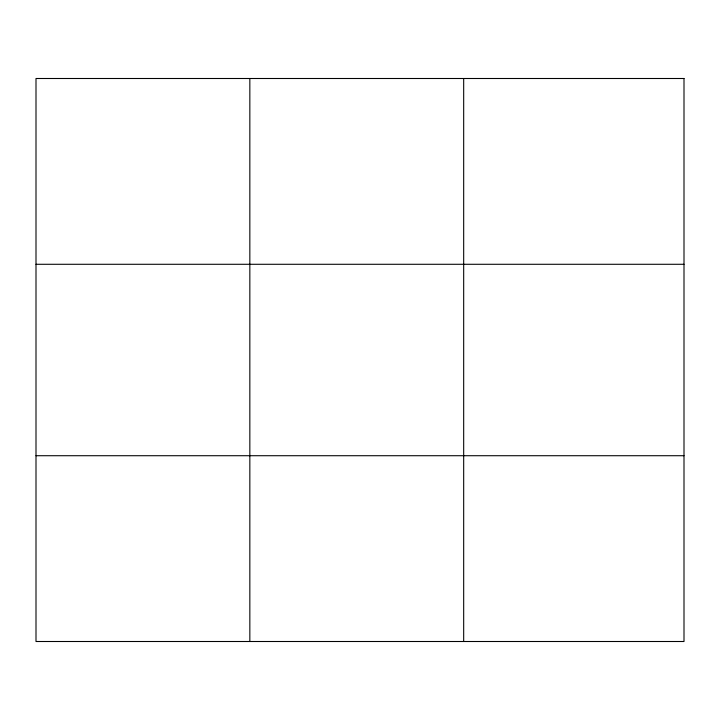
<?xml version="1.0" encoding="UTF-8"?>
<svg xmlns="http://www.w3.org/2000/svg" width="720" height="720" viewBox="0 0 720 720"><rect width="100%" height="100%" fill="white"/><g stroke="black" fill="none" stroke-linecap="round" stroke-linejoin="round"><path stroke-width="1.08" d="M249.84 641.502L249.84 78.498M463.68 641.502L463.68 78.498M36 264.285L684 264.285M36 455.715L684 455.715M684 78.498L684 641.502L36 641.502L36 78.498L684 78.498"/></g></svg>
